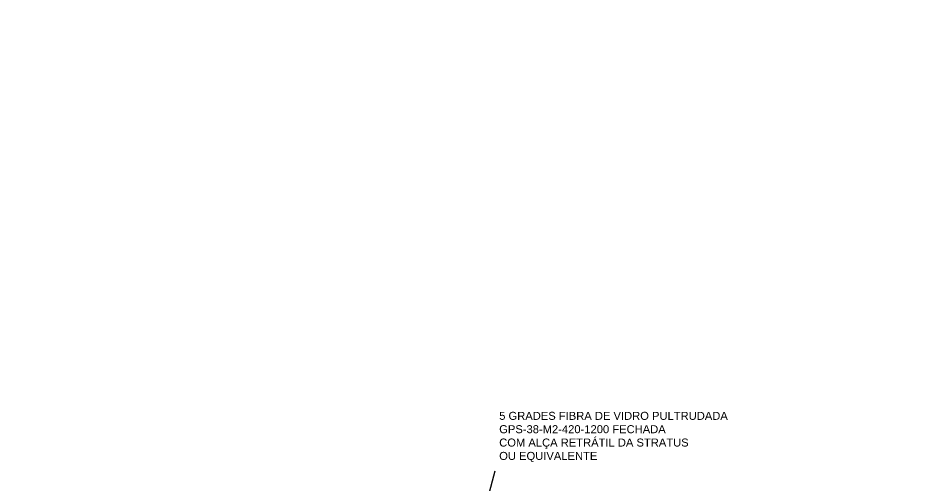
# Model space of a CAD drawing. Extents: x -160 to 364724, y -100 to 7353297.
# Drawn here: x 361698.93 to 361704.63, y 7348039.89 to 7348042.81 of the extents above; entities that cross this region are included whole.
import ezdxf

# ---------------------------------------------------------------- set-up
doc = ezdxf.new("R2010")
doc.units = 0
doc.header["$LTSCALE"] = 5
doc.layers.add('Q-PLATO', color=5, linetype='Continuous')
doc.layers.add('SANC_COTAS', color=1, linetype='Continuous')
doc.styles.add('R-80', font='arial.ttf')
doc.dimstyles.new('LEADER - 25', dxfattribs={"dimscale": 0.025, "dimtxt": 2, "dimasz": 1.5, "dimexe": 2, "dimexo": 1, "dimgap": 1, "dimtad": 1, "dimzin": 0, "dimtxsty": 'R-80', "dimcen": 0, "dimdle": 2, "dimclrd": 1, "dimclre": 1, "dimclrt": 2, "dimadec": 0, "dimazin": 0, "dimtfac": 0.5, "dimtmove": 2, "dimatfit": 3, "dimfxl": 1, "dimtolj": 1, "dimtzin": 0, "dimarcsym": 0})

msp = doc.modelspace()

# ---------------------------------------------------------------- leaders
at = {"layer": 'SANC_COTAS'}
msp.add_leader([(361701.8631, 7348039.8227), (361701.9075, 7348039.9854)], dimstyle='LEADER - 25', dxfattribs=at)

# ---------------------------------------------------------------- wipeouts: each hides what was drawn before it
msp.add_wipeout([(361701.915, 7348040.0179), (361703.3755, 7348040.0179), (361703.3755, 7348040.3721), (361701.915, 7348040.3721)]).dxf.layer = 'SANC_COTAS'

# ---------------------------------------------------------------- next in the draw order: linework, layer by layer
at = {"layer": 'Q-PLATO'}
msp.add_circle((361680.2092, 7348035.5226), 46.9117, dxfattribs=at)

# ---------------------------------------------------------------- next in the draw order: texts
at = {"layer": 'SANC_COTAS', "color": 2, "insert": (361701.9325, 7348040.3546), "char_height": 0.05, "attachment_point": 1, "style": 'R-80'}
msp.add_mtext('5 GRADES FIBRA DE VIDRO PULTRUDADA\\PGPS-38-M2-420-1200 FECHADA\\PCOM ALÇA RETRÁTIL DA STRATUS\\POU EQUIVALENTE', dxfattribs=at)

doc.saveas('drawing.dxf')
